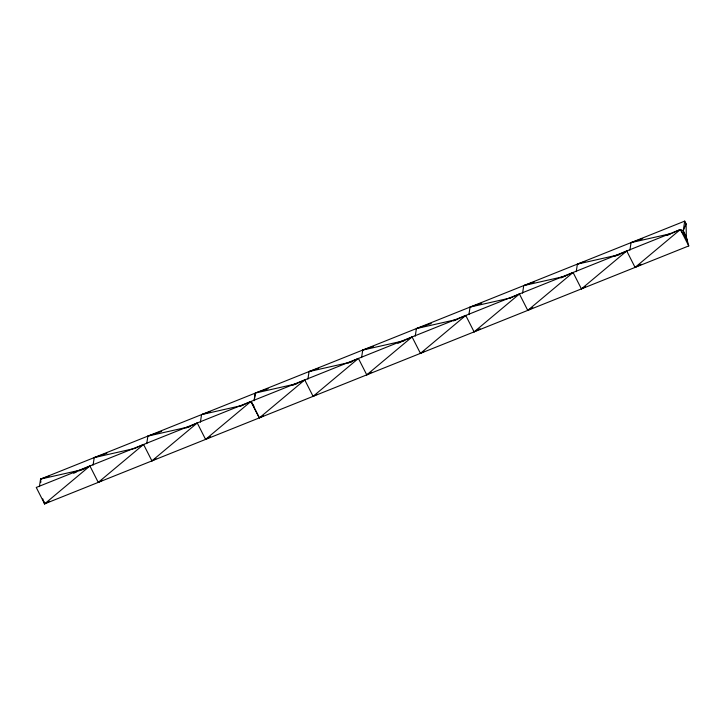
<?xml version="1.0" encoding="UTF-8"?>
<svg xmlns="http://www.w3.org/2000/svg" width="725" height="725" viewBox="0 0 725 725"><rect width="100%" height="100%" fill="white"/><g stroke="black" fill="none" stroke-linecap="round" stroke-linejoin="round"><path stroke-width="1.09" d="M39.404 486.638L40.564 479.08L255.218 393.122L254.058 400.671M93.072 465.142L94.232 457.593L106.928 453.252M146.731 443.655L147.891 436.097L161.648 431.402M200.399 422.167L201.559 414.609L210.023 411.718M254.248 400.599L255.408 393.041L684.717 221.125L686.086 223.817L686.339 236.957L688.75 245.92L259.441 417.845L251.095 401.414L680.403 229.499L683.231 230.84L686.339 236.957M307.907 379.112L309.077 371.553L318.592 368.3M361.576 357.615L362.736 350.066L373.321 346.45M415.244 336.128L416.404 328.579L431.212 323.513M468.903 314.641L470.063 307.083L481.708 303.104M522.571 293.145L523.731 285.596L534.307 281.98M576.23 271.657L577.39 264.108L584.803 261.571M629.898 250.17L631.058 242.612L642.694 238.634M672.274 233.151L680.403 229.499L687.146 239.948L683.231 230.84L684.717 221.125M683.231 230.84L686.086 223.817M102.261 480.276L98.256 482.388L89.918 465.967L44.597 503.875L36.25 487.454L250.904 401.496L253.968 406.245M98.256 482.388L143.577 444.47L151.924 460.892L155.929 458.78M151.924 460.892L197.245 422.983L205.583 439.404L210.594 436.767M205.583 439.404L250.904 401.496L259.251 417.917L44.597 503.875L42.757 498.845M317.106 394.237L313.1 396.348L304.754 379.927L259.441 417.845L263.447 415.724M313.1 396.348L358.422 358.44L366.768 374.861L371.771 372.215M366.768 374.861L412.081 336.944L420.428 353.374L424.433 351.253M420.428 353.374L465.749 315.457L474.096 331.878L480.104 328.715M474.096 331.878L519.417 293.969L527.755 310.391L532.766 307.744M527.755 310.391L573.076 272.473L581.423 288.903L585.428 286.783M581.423 288.903L626.744 250.986L635.082 267.407L641.09 264.244M635.082 267.407L680.403 229.499L688.75 245.92M49.599 501.238L44.597 503.875L44.062 501.881M73.642 473.271L76.696 471.903M78.726 470.987L89.918 465.967M134.424 448.585L143.577 444.47M186.053 428.004L197.245 422.983M239.721 406.517L250.904 401.496M292.556 385.41L304.754 379.927M348.254 362.998L358.422 358.44M397.853 343.342L412.081 336.944M453.551 320.939L465.749 315.457M509.249 298.528L519.417 293.969M560.878 277.956L573.076 272.473M614.537 256.469L626.744 250.986M667.19 235.435L670.235 234.057M268.105 388.709L255.408 393.041L296.715 383.724M40.89 482.252L40.564 479.08L49.028 476.189M631.058 242.612L671.268 233.532M577.39 264.108L619.784 254.538M523.731 285.596L565.029 276.27M470.063 307.083L510.282 298.002M416.404 328.579L456.614 319.498M362.736 350.066L404.042 340.741M309.077 371.553L351.462 361.983M201.559 414.609L242.857 405.284M147.891 436.097L190.285 426.527M94.232 457.593L135.53 448.267M40.564 479.08L84.046 469.265"/></g></svg>
